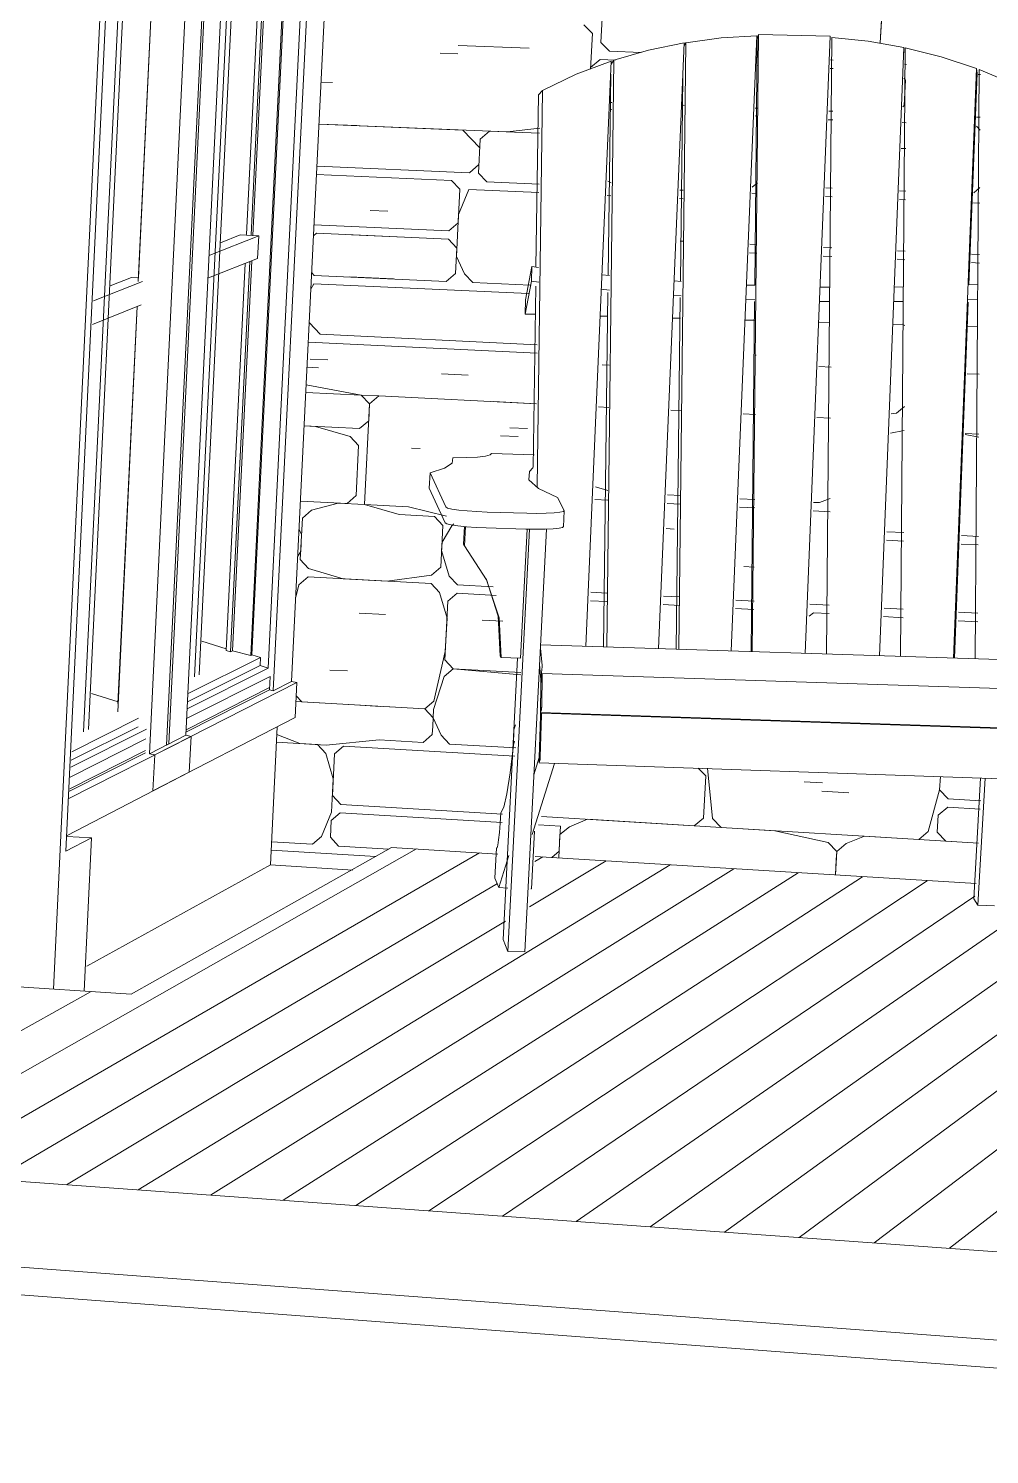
# Model space of a CAD drawing. Header units: inches. Extents: x 205 to 211, y -138 to -29.
# Drawn here: x 205.9148 to 205.9825, y -29.4632 to -29.3628 of the extents above; entities that cross this region are included whole.
import ezdxf

# ---------------------------------------------------------------- set-up
doc = ezdxf.new("R2010")
doc.units = ezdxf.units.IN
doc.header["$MEASUREMENT"] = 0
for name, color, linetype, lineweight in [('A-FLOR', 192, 'Continuous', 13), ('A-FLOR-PATT', 8, 'Continuous', 13), ('A-GLAZ', 151, 'Continuous', 13), ('A-WALL', 113, 'Continuous', 13), ('A-WALL-PATT', 111, 'Continuous', 13), ('I-FURN', 30, 'Continuous', 9), ('L-SITE-WALL', 31, 'Continuous', 13), ('S-FNDN', 32, 'Continuous', 13)]:
    doc.layers.add(name, color=color, linetype=linetype, lineweight=lineweight)

# ---------------------------------------------------------------- blocks, each defined once
blk = doc.blocks.new('FP_13-Looking North')
at = {"layer": 'A-WALL-PATT', "lineweight": 9}
for p, q in [((205.95526, -29.36083), (205.9551, -29.36381)), ((205.97492, -29.36097), (205.97477, -29.36385)), ((205.97477, -29.36385), (205.97489, -29.36157)), ((205.95391, -29.36257), (205.95451, -29.36319)), ((205.95451, -29.36319), (205.95438, -29.36569)), ((205.94506, -29.36402), (205.95006, -29.36421)), ((205.9551, -29.36381), (205.9557, -29.36443)), ((205.94379, -29.36456), (205.94503, -29.36461)), ((205.95504, -29.36501), (205.95438, -29.36558)), ((205.95504, -29.36501), (205.95613, -29.36505)), ((205.9557, -29.36443), (205.95794, -29.36452)), ((205.96611, -29.36484), (205.96619, -29.36484)), ((205.97127, -29.36504), (205.97145, -29.36505)), ((205.97647, -29.36534), (205.97661, -29.36537)), ((205.95438, -29.36558), (205.95438, -29.36569)), ((205.96609, -29.36544), (205.96618, -29.36545)), ((205.97125, -29.36565), (205.97144, -29.36565)), ((205.97643, -29.36633), (205.97655, -29.36646)), ((205.98166, -29.36606), (205.98182, -29.36606)), ((205.98182, -29.36606), (205.98166, -29.36606)), ((205.93542, -29.3666), (205.93622, -29.36664)), ((205.97655, -29.36646), (205.97645, -29.36826)), ((205.95588, -29.36803), (205.95582, -29.36803)), ((205.96096, -29.36824), (205.96089, -29.36823)), ((205.97635, -29.36835), (205.97645, -29.36826)), ((205.9558, -29.36855), (205.95588, -29.36853)), ((205.96595, -29.36899), (205.96615, -29.36904)), ((205.96616, -29.36845), (205.96597, -29.36844)), ((205.97111, -29.36925), (205.97142, -29.36926)), ((205.97142, -29.36866), (205.97114, -29.36865)), ((205.98155, -29.36907), (205.98181, -29.36908)), ((205.93527, -29.36956), (205.9485, -29.37011)), ((205.93527, -29.36956), (205.93793, -29.36967)), ((205.93527, -29.36956), (205.94538, -29.36998)), ((205.94538, -29.36998), (205.94657, -29.37122)), ((205.94538, -29.36998), (205.94598, -29.3706)), ((205.9466, -29.37063), (205.94725, -29.37006)), ((205.94725, -29.37006), (205.95079, -29.37021)), ((205.9485, -29.37011), (205.9508, -29.36985)), ((205.97631, -29.36946), (205.97658, -29.36947)), ((205.98153, -29.3697), (205.9818, -29.36999)), ((205.94648, -29.37301), (205.9466, -29.37063)), ((205.97624, -29.37127), (205.97657, -29.37128)), ((205.93509, -29.37311), (205.94458, -29.37352)), ((205.93512, -29.37252), (205.94586, -29.37298)), ((205.94586, -29.37298), (205.94651, -29.37241)), ((205.94648, -29.37301), (205.94707, -29.37363)), ((205.94458, -29.37352), (205.94517, -29.37414)), ((205.94517, -29.37414), (205.94505, -29.37651)), ((205.9458, -29.37417), (205.94508, -29.37592)), ((205.9458, -29.37417), (205.95074, -29.37438)), ((205.94707, -29.37363), (205.95075, -29.37378)), ((205.95559, -29.37357), (205.95582, -29.37369)), ((205.96065, -29.37421), (205.9609, -29.37422)), ((205.96612, -29.3737), (205.96575, -29.37401)), ((205.97093, -29.37405), (205.97138, -29.37407)), ((205.97613, -29.37427), (205.97656, -29.37429)), ((205.98178, -29.37403), (205.98136, -29.37439)), ((205.95555, -29.37459), (205.95581, -29.3746)), ((205.96063, -29.37481), (205.96089, -29.37482)), ((205.96573, -29.37443), (205.96611, -29.37444)), ((205.9709, -29.37465), (205.97138, -29.37467)), ((205.97611, -29.37487), (205.97655, -29.37489)), ((205.98133, -29.3751), (205.98178, -29.37512)), ((205.93887, -29.37565), (205.94011, -29.3757)), ((205.94508, -29.37592), (205.94493, -29.37888)), ((205.93488, -29.37742), (205.93508, -29.37725)), ((205.9444, -29.37708), (205.93492, -29.37666)), ((205.93508, -29.37725), (205.94437, -29.37767)), ((205.93755, -29.37736), (205.94127, -29.37753)), ((205.94505, -29.37651), (205.9444, -29.37708)), ((205.94437, -29.37767), (205.94496, -29.37829)), ((205.94496, -29.37829), (205.94487, -29.38007)), ((205.96068, -29.3778), (205.96087, -29.37781)), ((205.96559, -29.37802), (205.96608, -29.37804)), ((205.97077, -29.37825), (205.97135, -29.37827)), ((205.94493, -29.37888), (205.9455, -29.3801)), ((205.96608, -29.37864), (205.96557, -29.37862)), ((205.97135, -29.37887), (205.97074, -29.37885)), ((205.9765, -29.37911), (205.97595, -29.37908)), ((205.97597, -29.37848), (205.97653, -29.3785)), ((205.98118, -29.37931), (205.98176, -29.37934)), ((205.98176, -29.37874), (205.9812, -29.37871)), ((205.93493, -29.38021), (205.93475, -29.38002)), ((205.94422, -29.38063), (205.93493, -29.38021)), ((205.9374, -29.38032), (205.9405, -29.38046)), ((205.94487, -29.38007), (205.94422, -29.38063)), ((205.9455, -29.3801), (205.94609, -29.38072)), ((205.9347, -29.38114), (205.9349, -29.3808)), ((205.9349, -29.3808), (205.95, -29.38149)), ((205.94609, -29.38072), (205.95013, -29.3809)), ((205.93534, -29.38436), (205.93458, -29.38356)), ((205.95062, -29.38509), (205.93534, -29.38436)), ((205.97633, -29.38364), (205.9765, -29.38373)), ((205.93451, -29.38492), (205.95061, -29.38568)), ((205.93464, -29.3861), (205.93587, -29.38616)), ((205.96595, -29.38582), (205.96602, -29.38582)), ((205.93442, -29.38668), (205.93523, -29.38672)), ((205.94389, -29.38714), (205.94576, -29.38723)), ((205.95519, -29.3865), (205.95569, -29.38652)), ((205.97044, -29.38663), (205.9713, -29.38667)), ((205.98172, -29.38717), (205.98089, -29.38713)), ((205.98172, -29.38717), (205.98089, -29.38713)), ((205.93823, -29.38864), (205.93434, -29.38845)), ((205.93436, -29.38792), (205.93823, -29.38864)), ((205.93823, -29.38864), (205.93946, -29.3887)), ((205.93823, -29.38864), (205.93882, -29.38926)), ((205.93882, -29.38926), (205.93846, -29.39634)), ((205.93876, -29.39044), (205.93882, -29.38926)), ((205.93882, -29.38926), (205.93946, -29.3887)), ((205.95057, -29.38925), (205.93946, -29.3887)), ((205.94754, -29.3891), (205.95057, -29.38925)), ((205.97592, -29.3899), (205.97647, -29.38943)), ((205.93876, -29.39044), (205.93811, -29.391)), ((205.95566, -29.3895), (205.95494, -29.38946)), ((205.96003, -29.38971), (205.96076, -29.38975)), ((205.96076, -29.38975), (205.96003, -29.38971)), ((205.96512, -29.38996), (205.96598, -29.39001)), ((205.9703, -29.39022), (205.97127, -29.39027)), ((205.97554, -29.38996), (205.97592, -29.3899)), ((205.93422, -29.39081), (205.93502, -29.39085)), ((205.93422, -29.39081), (205.93811, -29.391)), ((205.93502, -29.39085), (205.93746, -29.39156)), ((205.94869, -29.39094), (205.94994, -29.391)), ((205.97646, -29.39113), (205.97549, -29.39131)), ((205.9817, -29.39138), (205.98074, -29.39133)), ((205.98074, -29.3914), (205.9817, -29.3916)), ((205.93746, -29.39156), (205.93805, -29.39218)), ((205.93787, -29.39571), (205.93805, -29.39218)), ((205.94176, -29.39237), (205.94238, -29.3924)), ((205.94804, -29.3915), (205.94928, -29.39156)), ((205.9556, -29.39536), (205.95471, -29.3951)), ((205.93396, -29.3961), (205.93723, -29.39627)), ((205.93661, -29.39624), (205.93473, -29.39673)), ((205.93846, -29.39634), (205.93661, -29.39624)), ((205.93661, -29.39624), (205.93723, -29.39627)), ((205.93723, -29.39627), (205.93787, -29.39571)), ((205.94091, -29.39705), (205.93846, -29.39634)), ((205.93846, -29.39634), (205.94156, -29.3965)), ((205.95467, -29.39599), (205.95559, -29.39604)), ((205.95976, -29.39626), (205.9607, -29.39631)), ((205.9607, -29.39571), (205.95979, -29.39566)), ((205.96594, -29.39598), (205.96489, -29.39593)), ((205.97048, -29.39621), (205.97007, -29.39619)), ((205.97123, -29.39591), (205.97048, -29.39621)), ((205.93409, -29.39729), (205.93394, -29.40022)), ((205.93409, -29.39729), (205.93473, -29.39673)), ((205.94339, -29.39718), (205.94091, -29.39705)), ((205.94156, -29.3965), (205.94424, -29.39715)), ((205.94339, -29.39718), (205.94398, -29.39781)), ((205.96486, -29.39652), (205.96593, -29.39658)), ((205.97005, -29.39679), (205.97123, -29.39685)), ((205.93386, -29.3981), (205.93403, -29.39846)), ((205.93403, -29.39846), (205.93397, -29.39964)), ((205.94383, -29.40076), (205.94398, -29.39781)), ((205.9446, -29.39784), (205.94392, -29.39899)), ((205.9446, -29.39784), (205.94475, -29.39771)), ((205.95969, -29.39804), (205.96025, -29.39807)), ((205.97523, -29.39826), (205.97642, -29.39832)), ((205.94392, -29.39899), (205.94389, -29.39958)), ((205.97521, -29.39885), (205.97641, -29.39892)), ((205.98045, -29.39913), (205.98166, -29.39919)), ((205.98048, -29.39853), (205.98167, -29.39859)), ((205.98167, -29.39859), (205.98048, -29.39853)), ((205.93397, -29.39964), (205.93377, -29.39998)), ((205.93394, -29.40022), (205.93453, -29.40084)), ((205.94389, -29.39958), (205.94442, -29.40138)), ((205.93385, -29.40199), (205.9345, -29.40143)), ((205.94315, -29.4019), (205.9345, -29.40143)), ((205.93453, -29.40084), (205.93696, -29.40157)), ((205.94005, -29.40173), (205.94318, -29.40131)), ((205.94318, -29.40131), (205.94383, -29.40076)), ((205.94442, -29.40138), (205.94501, -29.402)), ((205.96516, -29.40071), (205.9659, -29.40075)), ((205.93385, -29.40199), (205.93362, -29.40286)), ((205.93696, -29.40157), (205.94005, -29.40173)), ((205.94315, -29.4019), (205.94374, -29.40253)), ((205.94501, -29.402), (205.94752, -29.40214)), ((205.94374, -29.40253), (205.94427, -29.40433)), ((205.94412, -29.40727), (205.94433, -29.40315)), ((205.94433, -29.40315), (205.94498, -29.40259)), ((205.94498, -29.40259), (205.94772, -29.40274)), ((205.95438, -29.40311), (205.95552, -29.40317)), ((205.9544, -29.40251), (205.95552, -29.40258)), ((205.95948, -29.40339), (205.96063, -29.40345)), ((205.9595, -29.40279), (205.96063, -29.40285)), ((205.9646, -29.40307), (205.96588, -29.40314)), ((205.9698, -29.40335), (205.97118, -29.40343)), ((205.93808, -29.40399), (205.93993, -29.40409)), ((205.94427, -29.40433), (205.94415, -29.40669)), ((205.94675, -29.40447), (205.9482, -29.40455)), ((205.96458, -29.40366), (205.96587, -29.40373)), ((205.97006, -29.40396), (205.96976, -29.40421)), ((205.97006, -29.40396), (205.97118, -29.40402)), ((205.975, -29.40423), (205.97638, -29.40431)), ((205.97503, -29.40364), (205.97638, -29.40371)), ((205.98028, -29.40392), (205.98164, -29.404)), ((205.98026, -29.40452), (205.98164, -29.4046)), ((205.94415, -29.40669), (205.94335, -29.41018)), ((205.94471, -29.4079), (205.94412, -29.40727)), ((205.93603, -29.40799), (205.93726, -29.40806)), ((205.94406, -29.40845), (205.94332, -29.41077)), ((205.94406, -29.40845), (205.94471, -29.4079)), ((205.94471, -29.4079), (205.94947, -29.40817)), ((205.94946, -29.40833), (205.94471, -29.4079)), ((205.9427, -29.41073), (205.93363, -29.41021)), ((205.93365, -29.4098), (205.93406, -29.41023)), ((205.93406, -29.41023), (205.9427, -29.41073)), ((205.93776, -29.41045), (205.93961, -29.41056)), ((205.9427, -29.41073), (205.94335, -29.41018)), ((205.94329, -29.41136), (205.9427, -29.41073)), ((205.94326, -29.41195), (205.94329, -29.41136)), ((205.94332, -29.41077), (205.94329, -29.41136)), ((205.94329, -29.41136), (205.94385, -29.41257)), ((205.93229, -29.41254), (205.93392, -29.41316)), ((205.94323, -29.41254), (205.94258, -29.41309)), ((205.94326, -29.41195), (205.94323, -29.41254)), ((205.93576, -29.41327), (205.93226, -29.41307)), ((205.93392, -29.41316), (205.93515, -29.41324)), ((205.93515, -29.41324), (205.93573, -29.41386)), ((205.93949, -29.4129), (205.93576, -29.41327)), ((205.93635, -29.4139), (205.93699, -29.41335)), ((205.93699, -29.41335), (205.94904, -29.41406)), ((205.94258, -29.41309), (205.93949, -29.4129)), ((205.94385, -29.41257), (205.94444, -29.4132)), ((205.94444, -29.4132), (205.94911, -29.41347)), ((205.93573, -29.41386), (205.93626, -29.41565)), ((205.93635, -29.4139), (205.9362, -29.41683)), ((205.96196, -29.41489), (205.96249, -29.41545)), ((205.96233, -29.41841), (205.96249, -29.41545)), ((205.96261, -29.41491), (205.96296, -29.41845)), ((205.97894, -29.41642), (205.979, -29.41548)), ((205.979, -29.41548), (205.97894, -29.41642)), ((205.93626, -29.41565), (205.93615, -29.418)), ((205.96942, -29.41586), (205.97069, -29.41593)), ((205.97066, -29.41653), (205.97256, -29.41664)), ((205.97814, -29.41936), (205.97894, -29.41642)), ((205.97894, -29.41642), (205.97955, -29.41706)), ((205.9362, -29.41683), (205.93679, -29.41745)), ((205.93679, -29.41745), (205.94818, -29.41814)), ((205.97955, -29.41706), (205.98184, -29.41719)), ((205.93615, -29.418), (205.93544, -29.41972)), ((205.93612, -29.41858), (205.93676, -29.41804)), ((205.93676, -29.41804), (205.94815, -29.41873)), ((205.95092, -29.41831), (205.96167, -29.41896)), ((205.95288, -29.41902), (205.95416, -29.4185)), ((205.95416, -29.4185), (205.96734, -29.41931)), ((205.96233, -29.41841), (205.96167, -29.41896)), ((205.96296, -29.41845), (205.96356, -29.41908)), ((205.97885, -29.41821), (205.97878, -29.4194)), ((205.97885, -29.41821), (205.97952, -29.41765)), ((205.97952, -29.41765), (205.98181, -29.41779)), ((205.93609, -29.41917), (205.93606, -29.41976)), ((205.93609, -29.41917), (205.93612, -29.41858)), ((205.95072, -29.41889), (205.95225, -29.41898)), ((205.95225, -29.41898), (205.95219, -29.42016)), ((205.95219, -29.42016), (205.95222, -29.41957)), ((205.95222, -29.41957), (205.95288, -29.41902)), ((205.96356, -29.41908), (205.97748, -29.41992)), ((205.96734, -29.41931), (205.9711, -29.42013)), ((205.97814, -29.41936), (205.97748, -29.41992)), ((205.97878, -29.4194), (205.97939, -29.42004)), ((205.93192, -29.42009), (205.93234, -29.42011)), ((205.93192, -29.42009), (205.9348, -29.42026)), ((205.9348, -29.42026), (205.93544, -29.41972)), ((205.93606, -29.41976), (205.93664, -29.42038)), ((205.93664, -29.42038), (205.94017, -29.4206)), ((205.95219, -29.42016), (205.95214, -29.42121)), ((205.95216, -29.42075), (205.95219, -29.42016)), ((205.9711, -29.42013), (205.9717, -29.42076)), ((205.97236, -29.42021), (205.9717, -29.42076)), ((205.97236, -29.42021), (205.97366, -29.41969)), ((205.97366, -29.41969), (205.98167, -29.42018)), ((205.97939, -29.42004), (205.98167, -29.42018)), ((205.93926, -29.42113), (205.93189, -29.42067)), ((205.95216, -29.42075), (205.95164, -29.42118)), ((205.9717, -29.42076), (205.97161, -29.42242)), ((205.97161, -29.42242), (205.97167, -29.42136)), ((205.9717, -29.42076), (205.97167, -29.42136))]:
    blk.add_line(p, q, dxfattribs=at)
blk = doc.blocks.new('FP_20-Looking North')
at = {"layer": 'A-FLOR-PATT', "lineweight": 9}
for p, q in [((205.90241, -29.44314), (205.94213, -29.42059)), ((205.90741, -29.4435), (205.94656, -29.42087)), ((205.95008, -29.42466), (205.95548, -29.42142)), ((205.95044, -29.42148), (205.95102, -29.42114)), ((205.92254, -29.44459), (205.95997, -29.4217)), ((205.92762, -29.44496), (205.96447, -29.42198)), ((205.93273, -29.44532), (205.96898, -29.42226)), ((205.93785, -29.44569), (205.97351, -29.42254)), ((205.91243, -29.44386), (205.94783, -29.42302)), ((205.943, -29.44606), (205.97806, -29.42282)), ((205.94817, -29.44643), (205.98143, -29.42391)), ((205.95336, -29.44681), (205.98687, -29.42362)), ((205.9638, -29.44756), (205.99642, -29.42395)), ((205.96906, -29.44794), (206.00105, -29.42424)), ((205.97434, -29.44832), (206.00569, -29.42453)), ((205.97963, -29.4487), (206.01036, -29.42482)), ((205.91748, -29.44422), (205.94838, -29.42568)), ((205.95857, -29.44718), (205.98648, -29.42743)), ((205.89743, -29.44278), (205.91922, -29.43063))]:
    blk.add_line(p, q, dxfattribs=at)

msp = doc.modelspace()

# ---------------------------------------------------------------- linework, layer by layer
at = {"layer": 'A-FLOR'}
for p, q in [((205.94037, -29.42049), (205.92203, -29.43082)), ((205.94784, -29.42095), (205.94037, -29.42049)), ((205.98152, -29.42303), (205.95048, -29.42111)), ((205.92203, -29.43082), (205.78838, -29.42193)), ((205.75872, -29.43279), (206.06654, -29.45496))]:
    msp.add_line(p, q, dxfattribs=at)
at = {"layer": 'A-GLAZ', "lineweight": 9}
for p, q in [((205.93879, -29.29807), (205.93332, -29.4088)), ((205.93656, -29.31774), (205.93204, -29.40945)), ((205.92909, -29.31914), (205.92453, -29.41327)), ((205.92468, -29.41319), (205.92924, -29.31911)), ((205.93044, -29.31869), (205.92588, -29.41258)), ((205.92332, -29.41388), (205.92788, -29.3194)), ((205.92409, -29.34835), (205.92254, -29.38063)), ((205.92246, -29.3824), (205.92109, -29.41093)), ((205.92594, -29.4114), (205.93182, -29.40844)), ((205.93182, -29.40844), (205.93177, -29.40939)), ((205.9237, -29.41397), (205.93369, -29.40888)), ((205.93177, -29.40939), (205.92589, -29.41237)), ((205.93204, -29.40945), (205.93177, -29.40939)), ((205.93332, -29.4088), (205.93204, -29.40945)), ((205.93332, -29.4088), (205.93369, -29.40888)), ((205.93369, -29.40888), (205.93357, -29.41133)), ((205.93357, -29.41133), (205.92357, -29.4165)), ((205.91766, -29.41704), (205.92625, -29.41267)), ((205.91775, -29.41553), (205.92308, -29.41284)), ((205.92468, -29.41319), (205.92332, -29.41388)), ((205.92588, -29.41258), (205.92453, -29.41327)), ((205.92588, -29.41258), (205.92625, -29.41267)), ((205.92625, -29.41267), (205.92613, -29.41518)), ((205.92304, -29.41382), (205.9177, -29.41652)), ((205.9237, -29.41397), (205.92332, -29.41388)), ((205.92357, -29.4165), (205.9237, -29.41397)), ((205.92613, -29.41518), (205.91753, -29.41963))]:
    msp.add_line(p, q, dxfattribs=at)
at = {"layer": 'A-GLAZ'}
for p, q in [((205.93045, -29.40696), (205.93481, -29.31807)), ((205.93053, -29.40692), (205.93489, -29.31805)), ((205.93169, -29.40786), (205.93612, -29.31783)), ((205.93015, -29.37733), (205.93168, -29.34615)), ((205.93048, -29.37735), (205.932, -29.34616)), ((205.93061, -29.3774), (205.93214, -29.34617)), ((205.92255, -29.38038), (205.92409, -29.34835)), ((205.9294, -29.34857), (205.92649, -29.40848)), ((205.92682, -29.40832), (205.92973, -29.34848)), ((205.92163, -29.35083), (205.91869, -29.41234)), ((205.91904, -29.41217), (205.92198, -29.35073)), ((205.92833, -29.37791), (205.92972, -29.37736)), ((205.92972, -29.37736), (205.93102, -29.37742)), ((205.93102, -29.37742), (205.92757, -29.37878)), ((205.93094, -29.37902), (205.93102, -29.37742)), ((205.92749, -29.38039), (205.93094, -29.37902)), ((205.92872, -29.40661), (205.93005, -29.37938)), ((205.92904, -29.40671), (205.93038, -29.37924)), ((205.92918, -29.40664), (205.93052, -29.37919)), ((205.92057, -29.38095), (205.92207, -29.38036)), ((205.92207, -29.38036), (205.92257, -29.38038)), ((205.92283, -29.38064), (205.91939, -29.382)), ((205.91931, -29.38366), (205.92275, -29.38228)), ((205.92111, -29.41035), (205.92246, -29.38241)), ((205.92701, -29.40597), (205.92873, -29.4065)), ((205.93114, -29.40711), (205.92604, -29.40965)), ((205.92872, -29.40661), (205.92904, -29.40671)), ((205.92904, -29.40671), (205.92918, -29.40664)), ((205.92918, -29.40664), (205.93045, -29.40696)), ((205.93045, -29.40696), (205.93053, -29.40692)), ((205.93053, -29.40692), (205.93114, -29.40711)), ((205.93114, -29.40711), (205.93112, -29.40768)), ((205.93169, -29.40786), (205.92597, -29.41073)), ((205.93112, -29.40768), (205.92601, -29.41024)), ((205.93112, -29.40768), (205.93169, -29.40786)), ((205.9259, -29.41221), (205.93178, -29.40923)), ((205.91924, -29.40965), (205.92112, -29.41024)), ((205.92256, -29.41139), (205.91785, -29.41374)), ((205.92312, -29.41216), (205.91778, -29.41484)), ((205.92253, -29.41198), (205.91782, -29.41433)), ((205.91771, -29.41636), (205.92305, -29.41366))]:
    msp.add_line(p, q, dxfattribs=at)
at = {"layer": 'A-WALL'}
for p, q in [((205.91658, -29.43046), (205.92289, -29.29801)), ((205.91743, -29.42075), (205.92328, -29.29802)), ((205.93184, -29.42171), (205.93231, -29.412)), ((205.91925, -29.4198), (205.91743, -29.42075)), ((205.91752, -29.4197), (205.91925, -29.4198)), ((205.91925, -29.4198), (205.91874, -29.4306)), ((205.91891, -29.42883), (205.93184, -29.42171))]:
    msp.add_line(p, q, dxfattribs=at)
at = {"layer": 'I-FURN'}
for p, q in [((205.96428, -29.40665), (205.96607, -29.36334)), ((205.96619, -29.36326), (205.96575, -29.4067)), ((205.96619, -29.36326), (205.9661, -29.36359)), ((205.97125, -29.36337), (205.96619, -29.36326)), ((205.95916, -29.40648), (205.96097, -29.36384)), ((205.96107, -29.36383), (205.96059, -29.40653)), ((205.96107, -29.36383), (205.96096, -29.36403)), ((205.96593, -29.38089), (205.9661, -29.36359)), ((205.96948, -29.40682), (205.97125, -29.36337)), ((205.97136, -29.36346), (205.97097, -29.40687)), ((205.97472, -29.40699), (205.97642, -29.36417)), ((205.97652, -29.36419), (205.97618, -29.40704)), ((205.97642, -29.36451), (205.97642, -29.36417)), ((205.95405, -29.40631), (205.95582, -29.36512)), ((205.95602, -29.36506), (205.95551, -29.40635)), ((205.95602, -29.36506), (205.95582, -29.36535)), ((205.97642, -29.36451), (205.97642, -29.36455)), ((205.95562, -29.3802), (205.95579, -29.36605)), ((205.96071, -29.38061), (205.96087, -29.36629)), ((205.97993, -29.40716), (205.98153, -29.36564)), ((205.98158, -29.36598), (205.981, -29.38087)), ((205.98173, -29.36572), (205.98144, -29.4072)), ((205.98158, -29.36598), (205.98153, -29.36564)), ((205.95099, -29.36719), (205.95061, -29.39507)), ((205.95099, -29.36719), (205.9507, -29.36751)), ((205.95053, -29.37963), (205.9507, -29.36751)), ((205.9498, -29.38192), (205.95025, -29.37959)), ((205.95025, -29.37959), (205.95022, -29.38062)), ((205.95025, -29.37959), (205.95072, -29.37966)), ((205.95517, -29.38017), (205.9557, -29.38022)), ((205.95022, -29.38062), (205.94977, -29.38293)), ((205.95073, -29.38068), (205.95022, -29.38062)), ((205.95034, -29.39374), (205.95051, -29.38096)), ((205.9557, -29.38124), (205.95512, -29.38119)), ((205.95529, -29.40635), (205.9556, -29.38142)), ((205.96025, -29.3806), (205.96074, -29.38063)), ((205.96534, -29.38089), (205.96594, -29.38091)), ((205.97053, -29.38103), (205.97121, -29.38104)), ((205.97576, -29.38103), (205.9764, -29.38102)), ((205.98095, -29.38088), (205.98163, -29.38085)), ((205.9498, -29.38192), (205.94977, -29.38293)), ((205.96074, -29.38166), (205.9602, -29.38162)), ((205.96041, -29.40652), (205.96069, -29.38176)), ((205.96594, -29.38193), (205.9653, -29.38191)), ((205.96567, -29.40669), (205.96592, -29.38204)), ((205.9712, -29.38206), (205.97049, -29.38205)), ((205.97639, -29.38204), (205.97572, -29.38205)), ((205.98095, -29.3821), (205.97999, -29.40716)), ((205.98163, -29.38188), (205.98091, -29.38191)), ((205.94977, -29.38293), (205.95052, -29.38295)), ((205.95508, -29.38308), (205.9556, -29.38309)), ((205.96017, -29.38322), (205.9607, -29.38323)), ((205.96527, -29.38336), (205.96593, -29.38337)), ((205.97046, -29.3835), (205.97121, -29.38352)), ((205.97567, -29.38364), (205.9764, -29.38366)), ((205.98092, -29.38378), (205.98164, -29.3838)), ((205.9504, -29.39284), (205.94739, -29.39275)), ((205.94302, -29.39519), (205.94308, -29.3941)), ((205.94308, -29.3941), (205.94419, -29.39651)), ((205.94413, -29.39763), (205.94302, -29.39519)), ((205.95252, -29.39677), (205.95204, -29.39585)), ((205.94709, -29.39687), (205.94988, -29.39695)), ((205.95252, -29.39678), (205.95246, -29.3979)), ((205.94544, -29.39914), (205.94551, -29.39789)), ((205.94556, -29.39789), (205.9455, -29.39925)), ((205.94982, -29.39807), (205.94703, -29.39798)), ((205.94855, -29.4278), (205.95008, -29.39807)), ((205.94945, -29.40716), (205.94992, -29.39807)), ((205.94974, -29.42784), (205.95127, -29.39807)), ((205.9455, -29.39925), (205.94544, -29.39914)), ((205.95096, -29.40767), (205.95084, -29.40645)), ((205.95085, -29.40621), (205.98804, -29.40742)), ((205.94807, -29.40711), (205.94801, -29.40699)), ((205.94807, -29.40711), (205.94945, -29.40716)), ((205.94923, -29.40715), (205.94822, -29.42695)), ((205.95078, -29.4076), (205.95088, -29.40866)), ((205.95088, -29.40866), (205.95078, -29.4076)), ((205.95088, -29.40866), (205.95095, -29.40796)), ((205.95095, -29.4083), (205.95088, -29.409)), ((205.95094, -29.41051), (205.95096, -29.40833)), ((205.95095, -29.40824), (205.9883, -29.40947)), ((205.95086, -29.41124), (205.95088, -29.40866)), ((205.95088, -29.409), (205.95086, -29.41097)), ((205.95086, -29.41124), (205.95075, -29.41453)), ((205.95076, -29.41416), (205.95086, -29.41124)), ((205.95083, -29.41411), (205.95092, -29.41118)), ((205.95086, -29.41097), (205.95092, -29.41079)), ((205.98821, -29.41223), (205.95086, -29.41097)), ((205.95092, -29.41104), (205.95086, -29.41124)), ((205.95092, -29.41104), (205.9883, -29.41229)), ((205.95205, -29.41101), (205.95205, -29.41108)), ((205.98546, -29.41215), (205.95215, -29.41103)), ((205.94898, -29.41221), (205.94895, -29.41327)), ((205.94898, -29.41221), (205.94909, -29.41185)), ((205.94903, -29.413), (205.94895, -29.41327)), ((205.94903, -29.413), (205.94895, -29.41327)), ((205.95038, -29.41538), (205.95076, -29.41416)), ((205.95075, -29.41453), (205.95081, -29.41433)), ((205.98812, -29.41582), (205.95075, -29.41453)), ((205.95184, -29.41457), (205.95026, -29.41956)), ((205.98183, -29.41558), (205.98136, -29.42409)), ((205.98214, -29.4156), (205.98164, -29.42455)), ((205.95022, -29.4234), (205.95043, -29.41934)), ((205.94775, -29.42051), (205.94764, -29.42265)), ((205.94791, -29.42331), (205.94862, -29.42105)), ((205.94764, -29.42265), (205.94791, -29.42331)), ((205.94791, -29.42331), (205.94855, -29.42334)), ((205.95022, -29.4234), (205.95016, -29.4234)), ((205.98164, -29.42455), (205.98136, -29.42409)), ((205.98281, -29.42459), (205.98164, -29.42455)), ((205.94855, -29.4278), (205.94822, -29.42695)), ((205.94974, -29.42784), (205.94855, -29.4278))]:
    msp.add_line(p, q, dxfattribs=at)
for points in [[(205.96607, -29.36334, 0), (205.96356, -29.36349, 0), (205.96107, -29.36383, 0)], [(205.96097, -29.36384, 0), (205.95846, -29.36436, 0), (205.95602, -29.36506, 0)], [(205.97642, -29.36417, 0), (205.97391, -29.36373, 0), (205.97136, -29.36346, 0)], [(205.98153, -29.36564, 0), (205.97906, -29.36483, 0), (205.97652, -29.36419, 0)], [(205.95582, -29.36512, 0), (205.95335, -29.36605, 0), (205.95099, -29.36719, 0)], [(205.98665, -29.36803, 0), (205.98425, -29.36677, 0), (205.98173, -29.36572, 0)], [(205.94469, -29.39306, 0), (205.94464, -29.39343, 0), (205.9441, -29.39378, 0), (205.94308, -29.3941, 0)], [(205.94739, -29.39275, 0), (205.94731, -29.39285, 0), (205.94698, -29.39293, 0), (205.94641, -29.393, 0), (205.94563, -29.39304, 0), (205.94469, -29.39306, 0)], [(205.95204, -29.39585, 0), (205.9507, -29.39521, 0), (205.95004, -29.3946, 0), (205.95008, -29.39401, 0), (205.95032, -29.39376, 0)], [(205.94419, -29.39651, 0), (205.94431, -29.39659, 0), (205.94462, -29.39666, 0), (205.94509, -29.39673, 0), (205.94568, -29.39679, 0), (205.94637, -29.39684, 0), (205.94709, -29.39687, 0)], [(205.94988, -29.39695, 0), (205.95059, -29.39697, 0), (205.95125, -29.39696, 0), (205.95181, -29.39693, 0), (205.95222, -29.39689, 0), (205.95246, -29.39683, 0), (205.95252, -29.39677, 0)], [(205.94703, -29.39798, 0), (205.94631, -29.39795, 0), (205.94563, -29.3979, 0), (205.94503, -29.39784, 0), (205.94456, -29.39777, 0), (205.94426, -29.3977, 0), (205.94413, -29.39763, 0)], [(205.95247, -29.39788, 0), (205.95241, -29.39795, 0), (205.95216, -29.39801, 0), (205.95175, -29.39805, 0), (205.95119, -29.39808, 0), (205.95054, -29.39808, 0), (205.94982, -29.39807, 0)], [(205.9455, -29.39925, 0), (205.94705, -29.40164, 0), (205.94793, -29.40431, 0), (205.94807, -29.40711, 0)], [(205.94801, -29.40699, 0), (205.94787, -29.40419, 0), (205.94702, -29.40156, 0)], [(205.95095, -29.40796, 0), (205.95095, -29.40793, 0), (205.95095, -29.40788, 0), (205.95096, -29.40784, 0), (205.95096, -29.4078, 0), (205.95096, -29.40776, 0), (205.95096, -29.40772, 0), (205.95096, -29.40769, 0), (205.95096, -29.40767, 0)], [(205.95095, -29.40825, 0), (205.95095, -29.40827, 0), (205.95095, -29.4083, 0)], [(205.95096, -29.40833, 0), (205.95096, -29.40829, 0), (205.95096, -29.40826, 0), (205.95096, -29.40824, 0), (205.95096, -29.40824, 0), (205.95096, -29.40823, 0)], [(205.95092, -29.41079, 0), (205.95092, -29.41078, 0), (205.95093, -29.41075, 0), (205.95093, -29.41072, 0), (205.95093, -29.41068, 0), (205.95093, -29.41064, 0), (205.95094, -29.4106, 0), (205.95094, -29.41055, 0), (205.95094, -29.41051, 0)], [(205.95092, -29.41118, 0), (205.95092, -29.41114, 0), (205.95093, -29.4111, 0), (205.95092, -29.41106, 0), (205.95092, -29.41104, 0), (205.95092, -29.41104, 0), (205.95092, -29.41104, 0)], [(205.94895, -29.41327, 0), (205.94871, -29.41524, 0), (205.94848, -29.41671, 0), (205.94826, -29.41765, 0), (205.94806, -29.41804, 0)], [(205.95081, -29.41433, 0), (205.95082, -29.41431, 0), (205.95082, -29.41429, 0), (205.95082, -29.41425, 0), (205.95083, -29.41421, 0), (205.95083, -29.41416, 0), (205.95083, -29.41411, 0)], [(205.94806, -29.41804, 0), (205.94801, -29.41878, 0), (205.94796, -29.41943, 0), (205.9479, -29.41995, 0), (205.94785, -29.42032, 0), (205.94779, -29.42051, 0), (205.94775, -29.42051, 0)]]:
    msp.add_polyline3d(points, dxfattribs=at)
at = {"layer": 'L-SITE-WALL'}
msp.add_line((205.93184, -29.42171), (205.93763, -29.42207), dxfattribs=at)
at = {"layer": 'S-FNDN'}
for p, q in [((205.75856, -29.43845), (206.06516, -29.46127)), ((206.06368, -29.46321), (205.75456, -29.43996))]:
    msp.add_line(p, q, dxfattribs=at)

# ---------------------------------------------------------------- block references
at = {"layer": 'A-FLOR', "lineweight": 9}
msp.add_blockref('FP_20-Looking North', (0, 0), dxfattribs=at)
at = {"layer": 'L-SITE-WALL', "lineweight": 9}
msp.add_blockref('FP_13-Looking North', (0, 0), dxfattribs=at)

doc.saveas('drawing.dxf')
